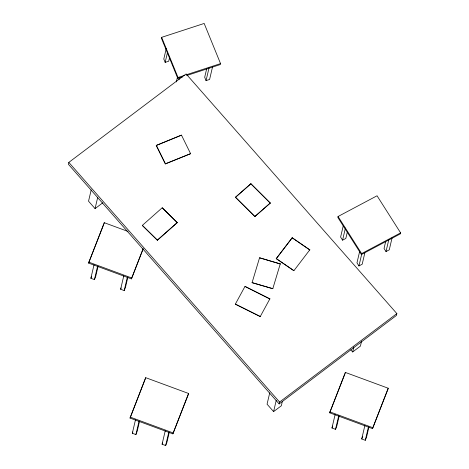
<?xml version="1.0" encoding="UTF-8"?>
<svg xmlns="http://www.w3.org/2000/svg" width="469" height="469" viewBox="0 0 469 469"><rect width="100%" height="100%" fill="white"/><g stroke="black" fill="none" stroke-linecap="round" stroke-linejoin="round"><path stroke-width="0.7" d="M68.826 162.403L68.386 164.279L279.143 403.926L396.416 315.461L396.856 313.585L186.099 73.938L68.826 162.403L279.583 402.044L279.143 403.926M91.185 189.927L88.541 201.189L95.072 208.611L102.811 202.778M95.072 208.611L97.71 197.349M143.156 248.951L131.426 278.879L88.571 263.08L104.259 222.693L128.06 231.469M98.074 266.328L95.729 276.311L94.439 279.6L90.869 278.281L94.046 264.733M104.036 223.631L104.259 222.693M94.439 279.6L97.622 266.046M186.721 75.521L220.319 64.546L220.541 63.608L204.173 23.45L161.658 37.338L161.436 38.276L177.804 78.434L182.605 76.869M166.307 48.325L163.798 59.024L165.164 62.371L168.705 61.216L169.543 57.646M165.164 62.371L167.503 52.387M127.826 277.296L125.487 287.286L124.197 290.569L120.627 289.256L123.804 275.702M156.253 145.454L181.474 135.136L190.596 153.68L165.399 163.898L156.253 145.454L181.474 135.136M124.197 290.569L127.375 277.021M142.324 225.401L157.391 240.204L142.324 225.401L162.215 207.773L177.282 222.576L157.391 240.204M176.332 81.923L177.505 76.928M177.804 78.434L178.027 77.496L161.658 37.338M131.426 278.879L143.109 248.693M179.035 79.56L179.539 77.42M165.399 163.898L156.277 145.361M162.215 207.773L177.259 222.669M206.694 68.709L204.689 77.268L206.049 80.615L209.596 79.46L212.604 66.621M206.049 80.615L209.063 67.776M190.596 153.68L165.422 163.804M130.03 418.061L145.712 377.674L188.561 393.473L188.345 394.411L172.879 433.854L130.03 418.061L145.712 377.674M139.528 421.309L137.183 431.292L135.899 434.581L132.328 433.262L135.506 419.714M135.899 434.581L139.076 421.027M169.286 432.277L166.941 442.261L165.651 445.55L162.081 444.231L165.264 430.683M165.651 445.55L168.834 431.996M172.879 433.854L188.561 393.473M235.45 197.308L250.903 183.742L270.273 203.083L254.843 216.555L235.45 197.308L250.903 183.742M254.843 216.555L270.296 202.989M235.344 304.141L260.248 316.54L235.344 304.141L244.982 286.418L269.863 298.911L244.982 286.418M252.076 282.649L272.8 288.693L252.076 282.649L259.556 257.792L280.257 263.93L259.556 257.792M309.827 249.807L293.899 270.689L276.241 258.665L292.169 237.783L309.804 249.901L292.169 237.783M293.899 270.689L276.264 258.566M269.71 392.922L267.066 404.184L273.597 411.606L281.336 405.773L282.326 401.552M273.597 411.606L276.235 400.344M338.061 216.496L337.838 217.434L361.411 254.532L400.397 233.82L400.614 232.882L377.047 195.778L338.061 216.496L361.628 253.594L361.411 254.532M343.285 225.671L340.611 237.085L342.575 240.175L345.823 238.451L347.33 232.032M342.575 240.175L345.419 228.051M359.653 251.437L356.979 262.851L358.943 265.941L362.191 264.217L364.864 252.803M358.943 265.941L361.787 253.817M329.666 412.814L345.348 372.427L388.203 388.226L387.98 389.164L372.515 428.607L329.666 412.814L344.862 374.045M339.163 416.062L336.824 426.045L335.534 429.334L331.964 428.015L335.142 414.461M345.131 373.365L345.348 372.427M350.806 349.839L352.676 351.961L353.831 347.031M335.534 429.334L338.712 415.78M361.564 341.198L360.409 346.122L352.676 351.961M385.723 241.336L384.047 248.464L386.01 251.56L389.264 249.83L392.107 237.707M386.01 251.56L388.86 239.43M368.921 427.03L366.582 437.014L365.292 440.303L361.722 438.984L364.9 425.436M365.292 440.303L368.47 426.749M372.515 428.607L388.203 388.226M272.8 288.693L280.28 263.836M88.571 263.08L103.772 224.311M90.869 278.281L91.643 276.311M120.627 289.256L121.143 287.937M132.328 433.262L132.844 431.949M162.081 444.231L162.596 442.918M331.964 428.015L332.738 426.045M361.722 438.984L362.754 436.358M260.248 316.54L269.886 298.817M276.241 258.665L292.146 237.877M157.414 240.11L177.282 222.576M279.583 402.044L396.856 313.585M361.628 253.594L400.614 232.882M178.027 77.496L184.88 75.257M186.252 74.806L220.541 63.608M88.793 262.142L131.642 277.941M329.889 411.876L372.738 427.669M130.247 417.123L173.096 432.916M250.88 183.836L270.273 203.083M235.473 197.215L254.866 216.461"/></g></svg>
